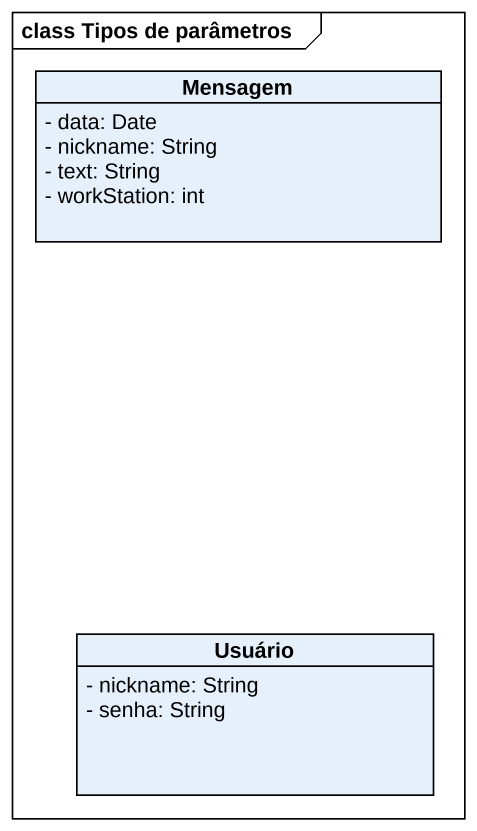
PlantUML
@startuml
mainframe class Tipos de parâmetros
hide circle
hide empty members
skinparam classAttributeIconSize 0
class Mensagem {
  - data: Date
  - nickname: String
  - text: String
  - workStation: int
}
class Usuário {
  - nickname: String
  - senha: String
}
@enduml
